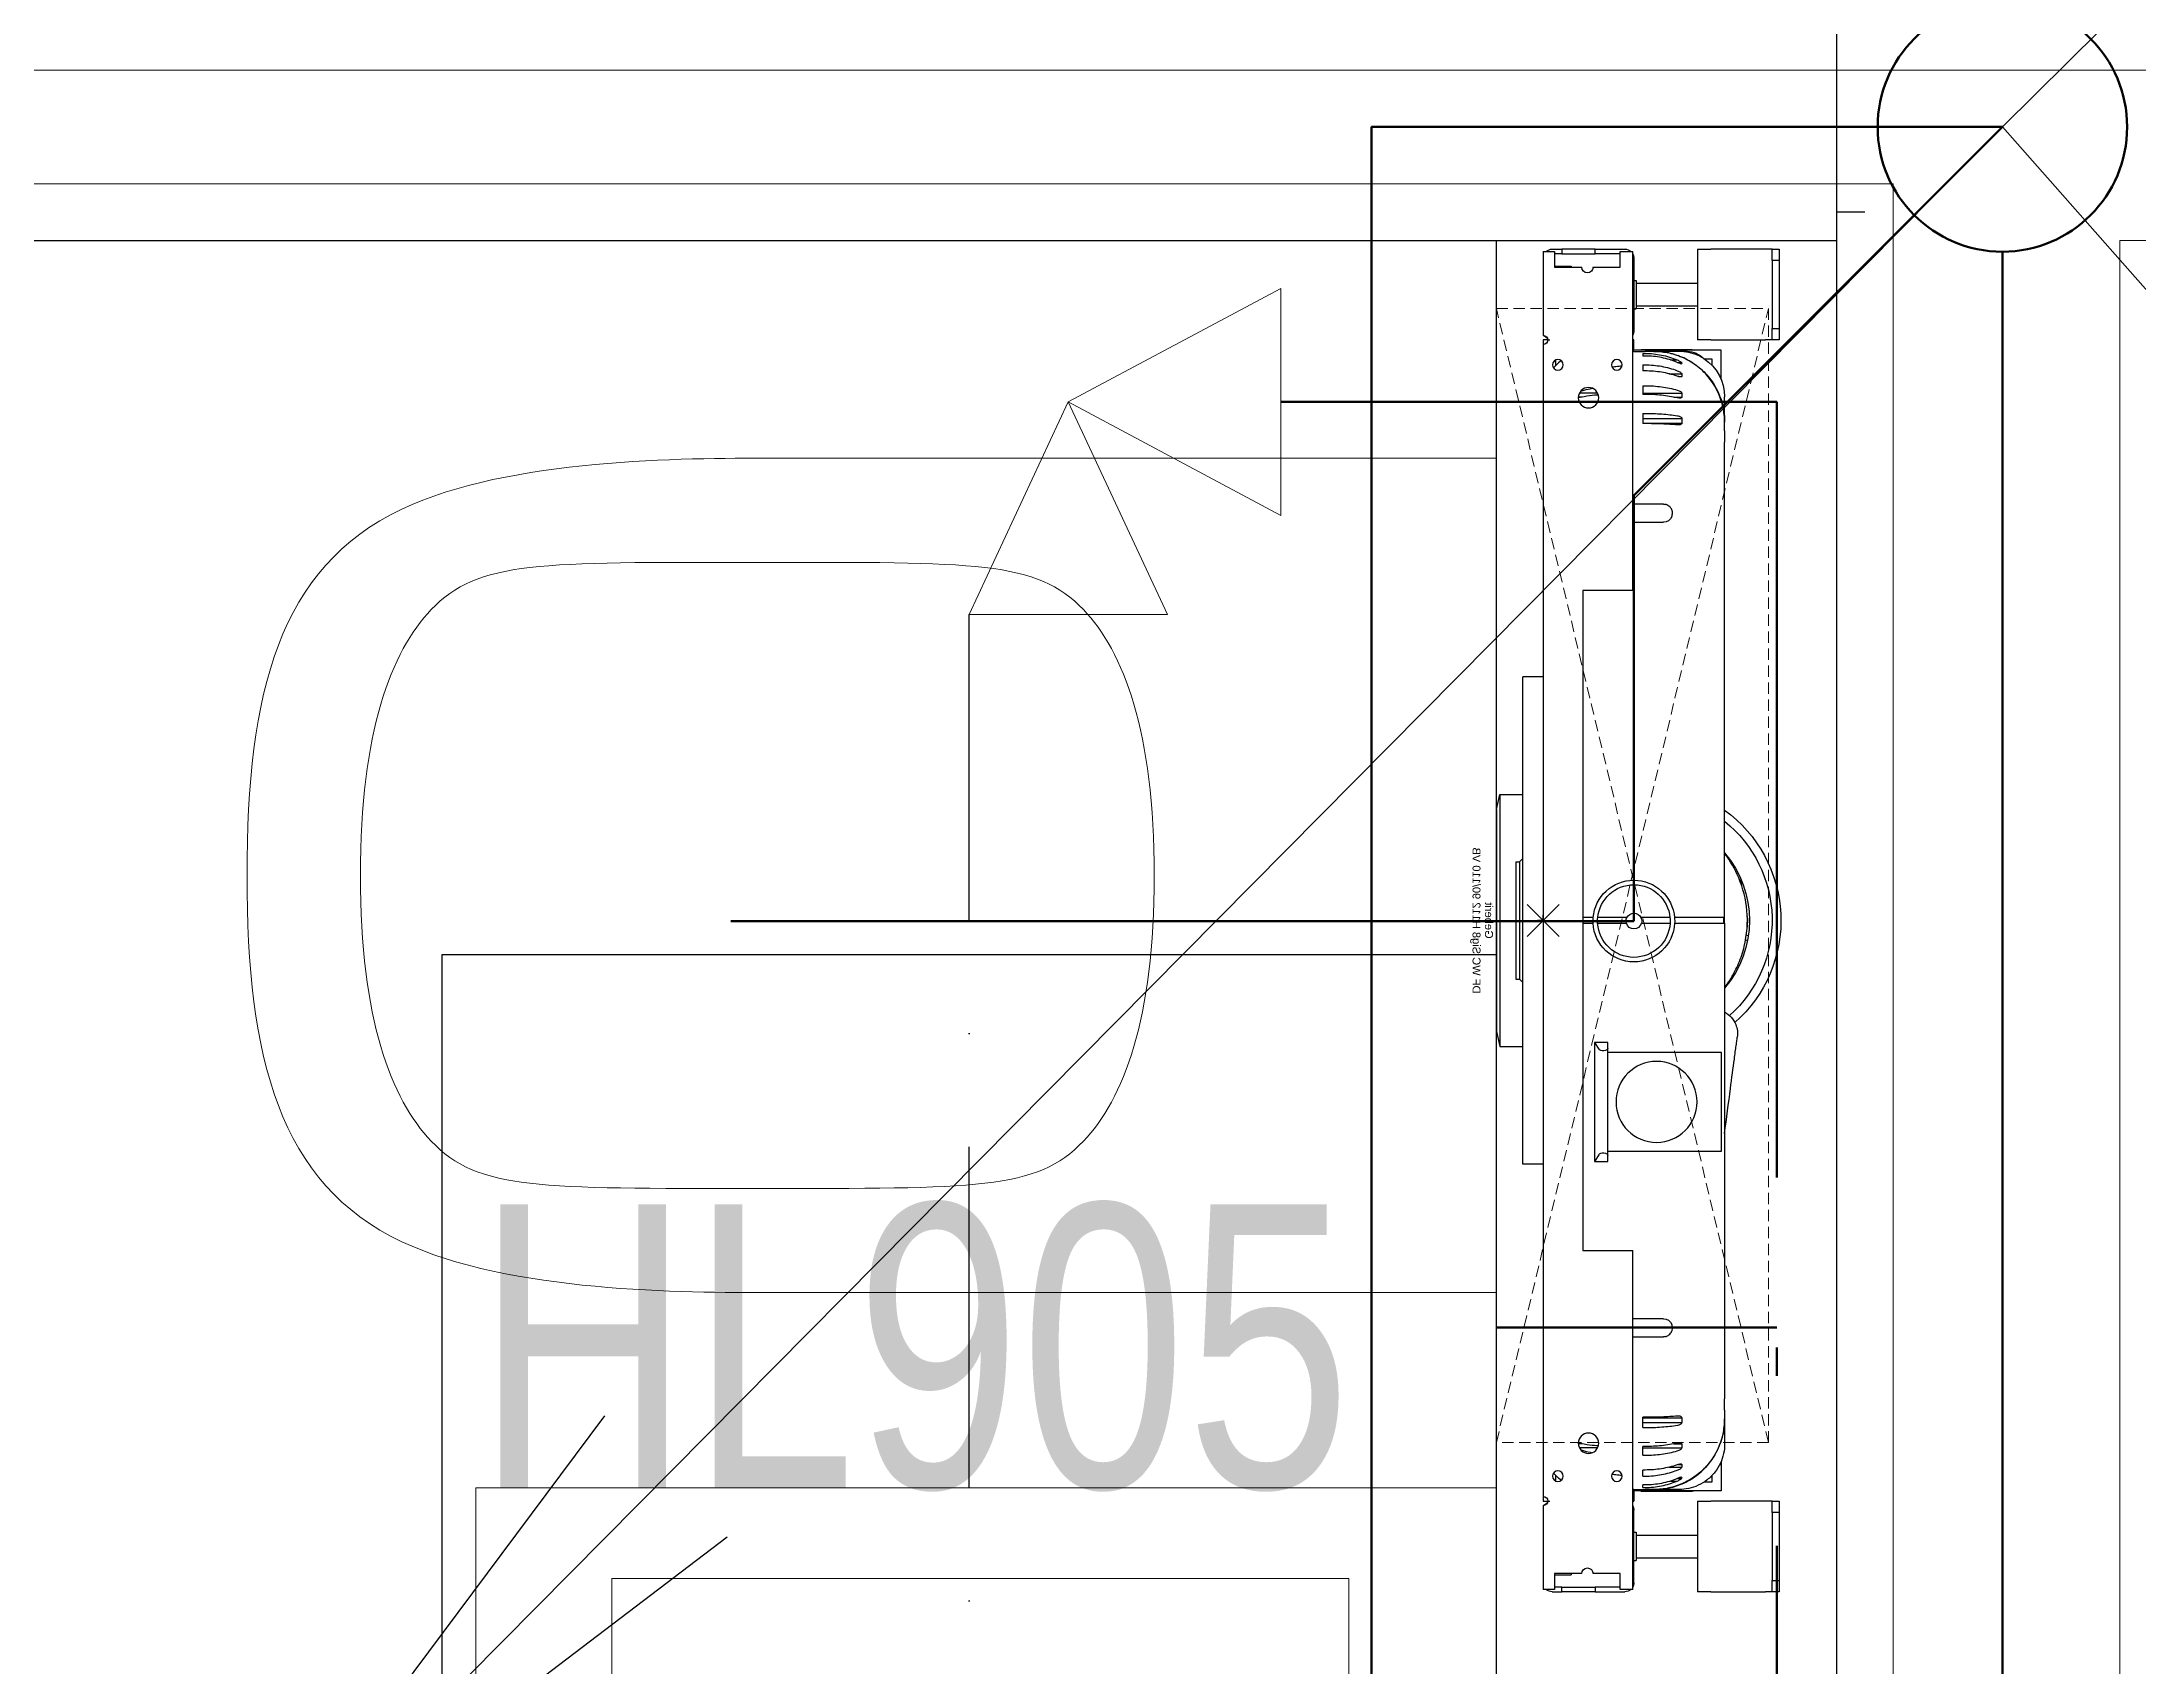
# Model space of a CAD drawing. Header units: millimetres. Extents: x 2377 to 264466, y -28213 to 61616.
# Drawn here: x 10576 to 11501, y 15731 to 16447 of the extents above; entities that cross this region are included whole.
import ezdxf
from ezdxf.enums import TextEntityAlignment as Align

# ---------------------------------------------------------------- set-up
doc = ezdxf.new("R2010")
doc.units = ezdxf.units.MM
for name, pattern in [('ACAD_ISO04W100', [30.5, 24, -3, 0.5, -3]), ('Bodkočiarkovaná 3mm', [5, 3, -1, 0, -1]), ('DASHED', [0.75, 0.5, -0.25])]:
    doc.linetypes.add(name, pattern=pattern)
doc.layers.get('0').update_dxf_attribs({"color": 8})
for name, color, linetype in [('AA_stavebný_pôdorys', 7, 'Continuous'), ('GEB-BEZUG', 2, 'Continuous'), ('GEB-KONTUR-A', 5, 'Continuous'), ('ZT_SMER STUPANIA', 4, 'Continuous'), ('ZTI_T_ZARPR', 4, 'Continuous')]:
    doc.layers.add(name, color=color, linetype=linetype)
for name, color, linetype, lineweight in [('Common Edges', 8, 'Continuous', 20), ('Detail Items', 8, 'Continuous', 9), ('Plumbing Fixtures', 8, 'Continuous', 9), ('Walls', 8, 'Continuous', 25), ('ZTI- BATÉRIE', 6, 'Continuous', 18), ('ZTI- PRÍVOD STUDENEJ VODY', 5, 'ACAD_ISO04W100', 50), ('ZTI_KANAL', 30, 'Continuous', 50), ('ZTI_S_KANAL', 30, 'Continuous', 50)]:
    doc.layers.add(name, color=color, linetype=linetype, lineweight=lineweight)
doc.styles.add('HRUBE', font='arial.ttf', dxfattribs={"width": 0.75})
doc.styles.get("Standard").update_dxf_attribs({"font": 'arial.ttf'})

# ---------------------------------------------------------------- blocks, each defined once
blk = doc.blocks.new('CS_WC - CS_WC-2070790-2NP _PRAC_')
at = {"layer": 'Plumbing Fixtures'}
for p, q in [((-183.98, 320), (-183.98, 0)), ((183.98, 0), (183.98, 320))]:
    blk.add_line(p, q, dxfattribs=at)
for points, knots in [([(0, 550.9), (-80.95, 550.9), (-183.98, 524.37), (-183.98, 357.1), (-183.98, 320)], [0, 0, 0, 0, 0.3878063, 0.7276626, 0.7276626, 0.7276626, 0.7276626]), ([(183.98, 320), (183.98, 357.1), (183.98, 524.37), (80.95, 550.9), (0, 550.9)], [0, 0, 0, 0, 0.3398563, 0.7276626, 0.7276626, 0.7276626, 0.7276626]), ([(-138.01, 325.86), (-138.01, 422.47), (-139.7, 471.51), (-63.53, 500.9), (0, 500.9)], [-0.4610109, -0.4610109, -0.4610109, -0.4610109, -0.2124191, 0, 0, 0, 0]), ([(0, 500.9), (63.53, 500.9), (139.7, 471.51), (138.01, 422.47), (138.01, 325.86)], [-0.4610109, -0.4610109, -0.4610109, -0.4610109, -0.2485918, 0, 0, 0, 0]), ([(0, 150.83), (-63.53, 150.83), (-139.7, 180.22), (-138.01, 229.26), (-138.01, 325.86)], [-0.4610109, -0.4610109, -0.4610109, -0.4610109, -0.2485918, 0, 0, 0, 0]), ([(138.01, 325.86), (138.01, 229.26), (139.7, 180.22), (63.53, 150.83), (0, 150.83)], [-0.4610109, -0.4610109, -0.4610109, -0.4610109, -0.2124191, 0, 0, 0, 0])]:
    blk.add_open_spline(points, degree=3, knots=knots, dxfattribs=at)
blk = doc.blocks.new('Umývadlo - Umývadlo-4561328-2NP _PRAC_')
at = {"layer": 'Detail Items'}
for p, q in [((300, 300), (-300, 300)), ((-300, 300), (-300, -150)), ((-300, 300), (300, 300)), ((-300, -150), (-300, 300)), ((300, -150), (300, 300)), ((300, 300), (300, -150)), ((-260, 235), (-260, -90)), ((260, 235), (-260, 235)), ((260, -90), (260, 235)), ((-260, -90), (260, -90)), ((-300, -150), (300, -150)), ((300, -150), (-300, -150))]:
    blk.add_line(p, q, dxfattribs=at)
blk.add_circle((0, 200), 25, dxfattribs=at)
blk = doc.blocks.new('2NP podklad')
at = {"layer": 'Common Edges', "color": 252}
for p, q in [((13467.69, 16434.68), (9417.69, 16434.68)), ((9567.69, 16384.68), (11392.69, 16384.68)), ((11392.69, 16384.68), (11392.69, 14334.68)), ((11492.69, 13359.68), (11492.69, 16359.68)), ((11517.69, 16359.68), (11492.69, 16359.68))]:
    blk.add_line(p, q, dxfattribs=at)
at = {"layer": 'Walls', "color": 252}
for p, q in [((11367.69, 16372.18), (11367.69, 15209.68)), ((11380.19, 16372.18), (11367.69, 16372.18)), ((9567.69, 16359.68), (11367.69, 16359.68)), ((11217.69, 14359.68), (11217.69, 16359.68))]:
    blk.add_line(p, q, dxfattribs=at)
at = {"layer": 'Detail Items', "color": 252, "rotation": 270}
blk.add_blockref('Umývadlo - Umývadlo-4561328-2NP _PRAC_', (10917.69, 15509.68), dxfattribs=at)
at = {"layer": 'Plumbing Fixtures', "color": 252, "rotation": 90}
blk.add_blockref('CS_WC - CS_WC-2070790-2NP _PRAC_', (11217.69, 16079.68), dxfattribs=at)
blk = doc.blocks.new('ohrievac')
at = {"color": 0, "linetype": 'Bodkočiarkovaná 3mm', "ltscale": 50}
for p, q in [((15359.12, 18661.29), (15359.12, 17896.29)), ((15926.62, 18278.79), (14791.62, 18278.79))]:
    blk.add_line(p, q, dxfattribs=at)
at = {"color": 0}
for p, q in [((14941.62, 18511.29), (14941.62, 18046.29)), ((15776.62, 18511.29), (14941.62, 18511.29)), ((15776.62, 18046.29), (15776.62, 18511.29)), ((14941.62, 18046.29), (15776.62, 18046.29))]:
    blk.add_line(p, q, dxfattribs=at)
blk = doc.blocks.new('Einfügepunkt')
at = {"layer": 'GEB-BEZUG'}
for p, q in [((-7.07, -7.07), (7.07, 7.07)), ((-7.07, 7.07), (7.07, -7.07))]:
    blk.add_line(p, q, dxfattribs=at)
blk = doc.blocks.new('42')
at = {"layer": 'GEB-KONTUR-A', "ltscale": 25}
for p, q in [((7962.13, -4961.7), (7957.13, -4961.7)), ((7957.13, -4961.7), (7957.13, -4964.7)), ((7962.13, -4964.7), (7962.13, -4961.7)), ((7992.13, -4961.7), (7962.13, -4961.7)), ((7992.13, -4961.7), (7992.13, -4964.7)), ((7997.13, -4961.7), (7992.13, -4961.7)), ((7997.13, -4964.7), (7997.13, -4961.7)), ((8514.13, -4961.7), (8509.13, -4961.7)), ((8509.13, -4961.7), (8509.13, -4964.7)), ((8514.13, -4964.7), (8514.13, -4961.7)), ((8544.13, -4961.7), (8514.13, -4961.7)), ((8544.13, -4961.7), (8544.13, -4964.7)), ((8549.13, -4961.7), (8544.13, -4961.7)), ((8549.13, -4964.7), (8549.13, -4961.7)), ((7957.13, -4964.7), (7962.13, -4964.7)), ((7957.13, -4964.7), (7957.13, -4967.7)), ((7957.13, -4991.7), (7957.13, -4967.7)), ((7992.13, -4964.7), (7962.13, -4964.7)), ((7992.13, -4964.7), (7997.13, -4964.7)), ((7997.13, -4964.7), (7997.13, -4967.7)), ((7997.13, -4967.7), (7997.13, -4991.7)), ((8509.13, -4964.7), (8514.13, -4964.7)), ((8509.13, -4964.7), (8509.13, -4967.7)), ((8509.13, -4991.7), (8509.13, -4967.7)), ((8544.13, -4964.7), (8514.13, -4964.7)), ((8544.13, -4964.7), (8549.13, -4964.7)), ((8549.13, -4964.7), (8549.13, -4967.7)), ((8549.13, -4967.7), (8549.13, -4991.7)), ((8244.66, -4976.41), (8244.31, -4975.6)), ((8246.34, -4975.25), (8246.7, -4976.09)), ((8269.24, -4977.65), (8269.11, -4977.99)), ((8270.97, -4978.73), (8269.11, -4977.99)), ((8270.97, -4978.73), (8271.1, -4978.39)), ((8010.13, -4987.2), (8001.63, -4987.2)), ((8001.63, -4987.2), (8001.63, -5026.2)), ((8005.63, -4991.2), (8008.45, -4991.2)), ((8005.63, -4994.55), (8005.63, -4991.2)), ((8013.13, -4987.2), (8010.13, -4987.2)), ((8014.64, -4987.2), (8013.13, -4987.2)), ((8013.13, -4987.2), (8013.13, -4987.9)), ((8023.77, -4988.4), (8023.77, -4988.4)), ((8033.13, -4985.7), (8033.35, -4985.7)), ((8037.23, -4985.7), (8042.23, -4985.7)), ((8224.67, -4984.58), (8224.76, -4984.8)), ((8226.44, -4983.64), (8226.31, -4983.35)), ((8251.88, -4985.7), (8254.38, -4985.7)), ((8254.38, -4986.2), (8251.88, -4986.2)), ((8469.03, -4985.7), (8464.03, -4985.7)), ((8473.14, -4985.7), (8472.91, -4985.7)), ((8482.5, -4988.4), (8482.5, -4988.4)), ((8491.62, -4987.2), (8493.13, -4987.2)), ((8493.13, -4987.2), (8496.13, -4987.2)), ((8493.13, -4987.2), (8493.13, -4987.9)), ((8496.13, -4987.2), (8504.63, -4987.2)), ((8497.81, -4991.2), (8500.63, -4991.2)), ((8500.63, -4991.2), (8500.63, -4994.55)), ((8504.63, -4987.2), (8504.63, -5026.2)), ((7957.13, -4991.7), (7957.13, -4997.7)), ((7997.13, -4997.7), (7957.13, -4997.7)), ((7972.13, -5024.7), (7972.13, -4997.7)), ((7982.13, -5024.7), (7982.13, -4997.7)), ((7997.13, -4997.7), (7997.13, -4991.7)), ((8001.38, -4999.95), (8001.38, -5022.45)), ((8151.38, -5037.2), (8151.38, -4995.7)), ((8194.88, -4995.7), (8194.88, -5037.2)), ((8251.88, -5007.73), (8251.88, -4995.7)), ((8254.38, -4995.7), (8254.38, -5007.77)), ((8504.88, -5022.45), (8504.88, -4999.95)), ((8509.13, -4991.7), (8509.13, -4997.7)), ((8549.13, -4997.7), (8509.13, -4997.7)), ((8524.13, -5024.7), (8524.13, -4997.7)), ((8534.13, -5024.7), (8534.13, -4997.7)), ((8549.13, -4997.7), (8549.13, -4991.7)), ((8004.89, -5007.33), (8004.89, -5007.33)), ((8005.95, -5009.61), (8005.95, -5006.64)), ((8007.1, -5006.47), (8007.1, -5004.64)), ((8007.65, -5004.97), (8007.65, -5004.64)), ((8012.05, -5010.27), (8012.05, -5004.61)), ((8013.26, -5006.09), (8013.26, -5004.61)), ((8020.63, -5021.7), (8020.63, -5004.57)), ((8022.36, -5008.07), (8022.36, -5004.56)), ((8031.8, -5021.7), (8031.8, -5004.51)), ((8033.84, -5021.7), (8033.84, -5004.5)), ((8251.88, -5022.39), (8251.88, -5009.73)), ((8254.38, -5009.77), (8254.38, -5022.58)), ((8472.42, -5021.7), (8472.42, -5004.5)), ((8474.47, -5021.7), (8474.47, -5004.51)), ((8483.91, -5008.07), (8483.91, -5004.56)), ((8485.64, -5021.7), (8485.64, -5004.57)), ((8493, -5006.09), (8493, -5004.61)), ((8494.22, -5010.27), (8494.22, -5004.61)), ((8498.62, -5004.97), (8498.62, -5004.64)), ((8499.16, -5006.47), (8499.16, -5004.64)), ((8500.31, -5009.61), (8500.31, -5006.64)), ((8501.38, -5007.33), (8501.38, -5007.33)), ((8504.03, -5002.2), (8504.03, -5005.7)), ((8002.23, -5016.83), (8002.23, -5016.6)), ((8069.56, -5026.2), (8069.56, -5012.7)), ((8077.56, -5012.7), (8077.56, -5026.2)), ((8428.7, -5026.2), (8428.7, -5012.7)), ((8436.7, -5012.7), (8436.7, -5026.2)), ((8504.03, -5016.83), (8504.03, -5016.6)), ((7958.13, -5026.2), (8107.63, -5026.2)), ((7958.13, -5026.2), (7958.13, -5031.7)), ((7961.13, -5025.7), (7993.13, -5025.7)), ((7983.38, -5024.7), (7970.88, -5024.7)), ((7970.88, -5025.7), (7970.88, -5024.7)), ((7983.38, -5025.7), (7983.38, -5024.7)), ((8001.63, -5025.7), (7997.13, -5025.7)), ((7997.13, -5026.2), (7997.13, -5025.7)), ((8001.63, -5025.95), (7997.38, -5025.95)), ((7997.38, -5026.2), (7997.38, -5025.95)), ((8001.38, -5022.45), (8001.63, -5022.45)), ((8002.23, -5025.7), (8002.23, -5020.7)), ((8002.23, -5025.7), (8002.23, -5026.2)), ((8003.1, -5021.7), (8003.1, -5020.7)), ((8003.1, -5021.7), (8004.26, -5021.7)), ((8004.26, -5020.7), (8004.26, -5021.7)), ((8008.15, -5021.7), (8008.15, -5020.7)), ((8008.15, -5021.7), (8010.83, -5021.7)), ((8010.83, -5020.7), (8010.83, -5021.7)), ((8017.34, -5021.7), (8017.34, -5020.7)), ((8017.34, -5021.7), (8021.18, -5021.7)), ((8021.18, -5020.7), (8021.18, -5021.7)), ((8029.54, -5021.7), (8029.54, -5020.7)), ((8029.54, -5021.7), (8034.07, -5021.7)), ((8034.07, -5020.7), (8034.07, -5021.7)), ((8107.63, -5048.2), (8107.63, -5026.2)), ((8398.63, -5026.2), (8548.13, -5026.2)), ((8398.63, -5026.2), (8398.63, -5048.2)), ((8472.2, -5020.7), (8472.2, -5021.7)), ((8476.73, -5021.7), (8472.2, -5021.7)), ((8476.73, -5021.7), (8476.73, -5020.7)), ((8485.09, -5020.7), (8485.09, -5021.7)), ((8488.92, -5021.7), (8485.09, -5021.7)), ((8488.92, -5021.7), (8488.92, -5020.7)), ((8495.44, -5020.7), (8495.44, -5021.7)), ((8498.12, -5021.7), (8495.44, -5021.7)), ((8498.12, -5021.7), (8498.12, -5020.7)), ((8502.01, -5020.7), (8502.01, -5021.7)), ((8503.16, -5021.7), (8502.01, -5021.7)), ((8503.16, -5021.7), (8503.16, -5020.7)), ((8504.03, -5025.7), (8504.03, -5020.7)), ((8504.03, -5025.7), (8504.03, -5026.2)), ((8504.63, -5022.45), (8504.88, -5022.45)), ((8504.63, -5025.7), (8509.13, -5025.7)), ((8508.88, -5025.95), (8504.63, -5025.95)), ((8508.88, -5025.95), (8508.88, -5026.2)), ((8509.13, -5025.7), (8509.13, -5026.2)), ((8545.13, -5025.7), (8513.13, -5025.7)), ((8535.38, -5024.7), (8522.88, -5024.7)), ((8522.88, -5025.7), (8522.88, -5024.7)), ((8535.38, -5025.7), (8535.38, -5024.7)), ((8548.13, -5031.7), (8548.13, -5026.2)), ((7957.13, -5042.7), (7957.13, -5029.7)), ((7958.13, -5031.7), (7965.13, -5031.7)), ((7959.13, -5031.7), (7959.13, -5042.7)), ((7965.13, -5031.7), (7965.13, -5043.7)), ((8146.88, -5043.02), (8146.88, -5037.2)), ((8146.88, -5037.2), (8149.48, -5037.2)), ((8149.48, -5037.2), (8196.79, -5037.2)), ((8196.79, -5037.2), (8199.39, -5037.2)), ((8199.39, -5037.2), (8199.39, -5043.02)), ((8251.88, -5041.67), (8251.88, -5029.02)), ((8254.38, -5028.82), (8254.38, -5041.63)), ((8541.13, -5043.7), (8541.13, -5031.7)), ((8541.13, -5031.7), (8548.13, -5031.7)), ((8547.13, -5031.7), (8547.13, -5042.7)), ((8549.13, -5042.7), (8549.13, -5029.7)), ((7957.13, -5042.7), (7957.13, -5057.5)), ((7959.13, -5042.7), (7957.13, -5042.7)), ((7959.13, -5057.5), (7959.13, -5042.7)), ((8020.63, -5041.68), (8020.63, -5049.73)), ((8149.87, -5041.18), (8146.88, -5043.02)), ((8199.39, -5043.02), (8146.88, -5043.02)), ((8199.39, -5043.02), (8196.39, -5041.18)), ((8251.88, -5048.2), (8251.88, -5043.68)), ((8254.38, -5043.64), (8254.38, -5048.2)), ((8485.64, -5041.68), (8485.64, -5049.73)), ((8547.13, -5057.5), (8547.13, -5042.7)), ((8547.13, -5042.7), (8549.13, -5042.7)), ((8549.13, -5042.7), (8549.13, -5057.5)), ((7965.13, -5053.4), (7964.63, -5053.4)), ((7964.63, -5060.7), (7964.63, -5053.4)), ((7965.13, -5048.7), (7965.13, -5060.7)), ((8022.36, -5048.46), (8022.36, -5050.2)), ((8398.63, -5048.2), (8107.63, -5048.2)), ((8483.91, -5048.46), (8483.91, -5050.2)), ((8541.13, -5060.7), (8541.13, -5048.7)), ((8541.63, -5053.4), (8541.13, -5053.4)), ((8541.63, -5060.7), (8541.63, -5053.4)), ((7957.13, -5057.5), (7959.13, -5057.5)), ((7957.13, -5061.7), (7957.13, -5057.5)), ((7958.13, -5060.7), (7958.13, -5065.7)), ((7965.13, -5060.7), (7958.13, -5060.7)), ((7959.13, -5057.5), (7959.13, -5060.7)), ((7997.13, -5063.7), (7997.13, -5062.7)), ((7997.13, -5065.7), (7997.13, -5063.7)), ((8008.45, -5060.2), (8006.01, -5060.2)), ((8253.13, -5065.7), (8253.13, -5063.2)), ((8500.26, -5060.2), (8497.81, -5060.2)), ((8509.13, -5063.7), (8509.13, -5062.7)), ((8509.13, -5063.7), (8509.13, -5065.7)), ((8548.13, -5060.7), (8541.13, -5060.7)), ((8549.13, -5057.5), (8547.13, -5057.5)), ((8547.13, -5057.5), (8547.13, -5060.7)), ((8548.13, -5065.7), (8548.13, -5060.7)), ((8549.13, -5061.7), (8549.13, -5057.5)), ((7995.13, -5065.7), (7958.13, -5065.7)), ((7999.13, -5065.7), (7997.13, -5065.7)), ((8507.13, -5065.7), (7999.13, -5065.7)), ((8145.63, -5065.7), (8145.63, -5074.7)), ((8253.13, -5065.7), (8250.63, -5065.7)), ((8253.13, -5065.7), (8255.63, -5065.7)), ((8253.13, -5065.7), (8253.13, -5068.2)), ((8360.63, -5065.7), (8360.63, -5074.7)), ((8509.13, -5065.7), (8507.13, -5065.7)), ((8548.13, -5065.7), (8511.13, -5065.7)), ((8145.63, -5074.7), (8360.63, -5074.7)), ((8197.63, -5084.84), (8197.63, -5074.7)), ((8227.28, -5076.2), (8225.78, -5074.7)), ((8278.98, -5076.2), (8227.28, -5076.2)), ((8227.28, -5077.7), (8227.28, -5076.2)), ((8278.98, -5077.7), (8227.28, -5077.7)), ((8278.98, -5076.2), (8280.48, -5074.7)), ((8278.98, -5077.7), (8278.98, -5076.2)), ((8308.63, -5084.84), (8308.63, -5074.7)), ((8308.63, -5084.84), (8197.63, -5084.84)), ((8204.13, -5086.34), (8197.63, -5084.84)), ((8302.13, -5086.34), (8204.13, -5086.34)), ((8302.13, -5086.34), (8308.63, -5084.84))]:
    blk.add_line(p, q, dxfattribs=at)
for centre, radius in [((8173.13, -5015.7), 17.85), ((8008.13, -5033.2), 2.35), ((8498.13, -5033.2), 2.35), ((8022.63, -5045.7), 4.5), ((8483.63, -5045.7), 4.5), ((8008.13, -5059.2), 2.35), ((8498.13, -5059.2), 2.35)]:
    blk.add_circle(centre, radius, dxfattribs=at)
for centre, radius, start, end in [((8253.13, -5020.84), 60, 35.8501, 138.6079), ((8253.13, -5020.84), 56.1, 38.78366, 138.31626), ((8203.13, -4990.98), 11, 67.86279, 97.84293), ((8203.13, -4990.98), 11, 28.63578, 67.86279), ((8253.13, -5020.84), 46.1, 49.66348, 130.33652), ((8253.13, -5020.84), 45.19, 87.84983, 93.64495), ((8484.03, -5005.7), 20, 32.69336, 89.99995), ((8004.38, -4999.95), 3, 156.44354, 180), ((8494.03, -5002.2), 10, 0, 46.9102), ((8501.88, -4999.95), 3, 0, 23.55646), ((8073.56, -5012.7), 4, 0, 68.48908), ((8252.88, -5025.7), 18, 93.16743, 266.83257), ((8252.88, -5025.7), 16, 93.56384, 266.43616), ((8252.88, -5025.7), 18, 85.20247, 93.16743), ((8252.88, -5025.7), 16, 84.60109, 93.56384), ((8252.88, -5025.7), 18, 274.79753, 85.20247), ((8252.88, -5025.7), 16, 275.39891, 84.60109), ((8432.7, -5012.7), 4, 111.51092, 180), ((8073.56, -5012.7), 4, 168.15134, 180), ((8432.7, -5012.7), 4, 0, 11.84866), ((7961.13, -5029.7), 4, 138.59038, 180), ((7961.13, -5029.7), 4, 90, 118.95502), ((7993.13, -5029.7), 4, 61.04498, 90), ((8252.88, -5025.7), 3.46, 106.68489, 253.31511), ((8252.88, -5025.7), 3.46, 64.24143, 106.68489), ((8252.88, -5025.7), 3.46, 295.75857, 64.24143), ((8513.13, -5029.7), 4, 90, 118.95502), ((8545.13, -5029.7), 4, 61.04498, 90), ((8545.13, -5029.7), 4, 0, 41.40962), ((8252.88, -5025.7), 3.46, 253.31511, 295.75857), ((7965.13, -5046.2), 2.5, 270, 90), ((8252.88, -5025.7), 16, 266.43616, 275.39891), ((8252.88, -5025.7), 18, 266.83257, 274.79753), ((8541.13, -5046.2), 2.5, 90, 270), ((7961.13, -5061.7), 4, 180, 221.40962), ((7997.13, -5065.7), 2, 90, 180), ((7993.13, -5061.7), 4, 301.47594, 328.52406), ((7997.13, -5065.7), 2, 0, 90), ((8509.13, -5065.7), 2, 90, 180), ((8509.13, -5065.7), 2, 0, 90), ((8513.13, -5061.7), 4, 211.47594, 238.52406), ((8545.13, -5061.7), 4, 318.59038, 0)]:
    blk.add_arc(centre, radius, start, end, dxfattribs=at)
for centre, major_axis, ratio, start_param, end_param in [((8007.38, -5023.29), (0, 18.68), 0.258819, 6.227898, 6.341191), ((8012.69, -5023.3), (0, 18.72), 0.573576, 6.229647, 6.342737), ((8021.56, -5023.31), (0, 18.77), 0.819152, 6.231089, 6.343844), ((8032.91, -5023.32), (0, 18.84), 0.965926, 6.232049, 6.344379), ((8473.35, -5023.32), (0, 18.84), 0.965926, 6.221991, 6.334321), ((8484.71, -5023.31), (0, 18.77), 0.819152, 6.222526, 6.335282), ((8493.58, -5023.3), (0, 18.72), 0.573576, 6.223633, 6.336724), ((8498.88, -5023.29), (0, 18.68), 0.258819, 6.22518, 6.338472), ((8149.48, -5039.25), (0, 2.05), 0.57735, 3.482092, 6.283185), ((8196.79, -5039.25), (0, -2.05), 0.57735, 3.141593, 5.942686)]:
    blk.add_ellipse(centre, major_axis=major_axis, ratio=ratio, start_param=start_param, end_param=end_param, dxfattribs=at)
for points, knots in [([(8159.17, -4985.7), (8165.98, -4984.83), (8172.69, -4983.95), (8183.63, -4982.51), (8188.13, -4981.91), (8194.23, -4981.09), (8196.3, -4980.81), (8198.85, -4980.46), (8199.64, -4980.35), (8200.7, -4980.21), (8201.05, -4980.16), (8201.4, -4980.11), (8201.49, -4980.1), (8201.6, -4980.08), (8201.6, -4980.08), (8201.63, -4980.08)], [7.553325, 7.553325, 7.553325, 7.553325, 9.696645, 9.696645, 11.275837, 11.275837, 12.217694, 12.217694, 12.766616, 12.766616, 13.189403, 13.189403, 13.406515, 13.406515, 13.625205, 13.625205, 13.625205, 13.625205]), ([(8223.55, -4985.7), (8224.81, -4984.73), (8226.12, -4983.83), (8229.6, -4981.66), (8231.85, -4980.49), (8236.6, -4978.48), (8239.11, -4977.65), (8246.8, -4975.79), (8252.23, -4975.38), (8262.46, -4976.3), (8267.4, -4977.54), (8275.79, -4981.06), (8279.43, -4983.17), (8282.71, -4985.7)], [8.244612, 8.244612, 8.244612, 8.244612, 8.723119, 8.723119, 9.485664, 9.485664, 10.278011, 10.278011, 11.864894, 11.864894, 13.36201, 13.36201, 14.610791, 14.610791, 14.610791, 14.610791]), ([(8022.23, -4985.7), (8020.88, -4985.7), (8019.48, -4985.83), (8018.06, -4986.14), (8015.22, -4986.75), (8012.32, -4988.05), (8009.85, -4989.99), (8008.62, -4990.96), (8007.49, -4992.09), (8006.52, -4993.33), (8005.55, -4994.56), (8004.73, -4995.91), (8004.08, -4997.29), (8003.44, -4998.68), (8002.97, -5000.11), (8002.67, -5001.53), (8002.37, -5002.95), (8002.23, -5004.36), (8002.23, -5005.7)], [0, 0, 0, 0, 0.450237, 0.450237, 0.450237, 1.35071, 1.35071, 1.35071, 1.800947, 1.800947, 1.800947, 2.251184, 2.251184, 2.251184, 2.70142, 2.70142, 2.70142, 3.151657, 3.151657, 3.151657, 3.151657]), ([(8002.23, -5016.6), (8002.23, -5014.52), (8002.44, -5012.35), (8002.91, -5010.16), (8003.38, -5007.96), (8004.1, -5005.75), (8005.09, -5003.61), (8006.09, -5001.46), (8007.35, -4999.39), (8008.86, -4997.48), (8010.36, -4995.57), (8012.1, -4993.82), (8014.01, -4992.32), (8017.82, -4989.32), (8022.3, -4987.31), (8026.68, -4986.38), (8028.88, -4985.91), (8031.05, -4985.7), (8033.13, -4985.7)], [-4.868745, -4.868745, -4.868745, -4.868745, -4.17321, -4.17321, -4.17321, -3.477675, -3.477675, -3.477675, -2.78214, -2.78214, -2.78214, -2.086605, -2.086605, -2.086605, -0.695535, -0.695535, -0.695535, 0, 0, 0, 0]), ([(8033.35, -4985.7), (8031.26, -4985.7), (8029.07, -4985.92), (8026.86, -4986.39), (8025.76, -4986.62), (8024.65, -4986.92), (8023.55, -4987.29), (8020.24, -4988.39), (8016.98, -4990.11), (8014.1, -4992.38), (8012.17, -4993.89), (8010.42, -4995.65), (8008.9, -4997.57), (8007.39, -4999.49), (8006.12, -5001.58), (8005.12, -5003.74), (8004.11, -5005.9), (8003.39, -5008.13), (8002.91, -5010.34), (8002.44, -5012.55), (8002.23, -5014.73), (8002.23, -5016.83)], [-4.904552, -4.904552, -4.904552, -4.904552, -4.203901, -4.203901, -4.203901, -3.853576, -3.853576, -3.853576, -2.802601, -2.802601, -2.802601, -2.101951, -2.101951, -2.101951, -1.4013, -1.4013, -1.4013, -0.70065, -0.70065, -0.70065, 0, 0, 0, 0]), ([(8251.88, -4985.7), (8204.81, -4985.7), (8157.74, -4985.7), (8087.86, -4985.7), (8065.04, -4985.7), (8042.23, -4985.7)], [-5.147552, -5.147552, -5.147552, -5.147552, 8.973883, 8.973883, 15.817655, 15.817655, 15.817655, 15.817655]), ([(8151.38, -4987.05), (8158.63, -4987.05), (8165.88, -4987.05), (8180.38, -4987.05), (8187.63, -4987.05), (8194.88, -4987.05)], [-4.350159, -4.350159, -4.350159, -4.350159, -2.175159, -2.175159, -0.000159, -0.000159, -0.000159, -0.000159]), ([(8151.38, -4995.7), (8151.38, -4995.03), (8151.38, -4994.33), (8151.38, -4993.62), (8151.38, -4992.91), (8151.38, -4992.19), (8151.38, -4991.5), (8151.38, -4990.8), (8151.38, -4990.13), (8151.38, -4989.52), (8151.38, -4988.9), (8151.38, -4988.33), (8151.38, -4987.85), (8151.38, -4987.55), (8151.38, -4987.28), (8151.38, -4987.05)], [-1.1072, -1.1072, -1.1072, -1.1072, -0.87949, -0.87949, -0.87949, -0.651781, -0.651781, -0.651781, -0.424072, -0.424072, -0.424072, -0.196362, -0.196362, -0.196362, -0.056906, -0.056906, -0.056906, -0.056906]), ([(8194.88, -4987.05), (8194.88, -4987.28), (8194.88, -4987.55), (8194.88, -4987.85), (8194.88, -4988.33), (8194.88, -4988.9), (8194.88, -4989.52), (8194.88, -4990.13), (8194.88, -4990.8), (8194.88, -4991.5), (8194.88, -4992.19), (8194.88, -4992.91), (8194.88, -4993.62), (8194.88, -4994.33), (8194.88, -4995.03), (8194.88, -4995.7)], [-1.050264, -1.050264, -1.050264, -1.050264, -0.910812, -0.910812, -0.910812, -0.683109, -0.683109, -0.683109, -0.455406, -0.455406, -0.455406, -0.227703, -0.227703, -0.227703, 0, 0, 0, 0]), ([(8251.88, -4995.7), (8251.88, -4995.03), (8251.88, -4994.33), (8251.88, -4993.62), (8251.88, -4992.91), (8251.88, -4992.19), (8251.88, -4991.5), (8251.88, -4990.8), (8251.88, -4990.13), (8251.88, -4989.52), (8251.88, -4988.9), (8251.88, -4988.33), (8251.88, -4987.85), (8251.88, -4986.88), (8251.88, -4986.22), (8251.88, -4985.92), (8251.88, -4985.77), (8251.88, -4985.73), (8251.88, -4985.7)], [-1.575829, -1.575829, -1.575829, -1.575829, -1.35071, -1.35071, -1.35071, -1.125592, -1.125592, -1.125592, -0.900473, -0.900473, -0.900473, -0.675355, -0.675355, -0.675355, -0.225118, -0.225118, -0.225118, 0, 0, 0, 0]), ([(8254.38, -4985.7), (8254.38, -4985.73), (8254.38, -4985.77), (8254.38, -4985.92), (8254.38, -4986.22), (8254.38, -4986.88), (8254.38, -4987.85), (8254.38, -4988.33), (8254.38, -4988.9), (8254.38, -4989.52), (8254.38, -4990.13), (8254.38, -4990.8), (8254.38, -4991.5), (8254.38, -4992.19), (8254.38, -4992.91), (8254.38, -4993.62), (8254.38, -4994.33), (8254.38, -4995.03), (8254.38, -4995.7)], [-1.575829, -1.575829, -1.575829, -1.575829, -1.35071, -1.35071, -1.35071, -0.900473, -0.900473, -0.900473, -0.675355, -0.675355, -0.675355, -0.450237, -0.450237, -0.450237, -0.225118, -0.225118, -0.225118, 0, 0, 0, 0]), ([(8254.38, -4985.7), (8301.45, -4985.7), (8348.53, -4985.7), (8418.41, -4985.7), (8441.22, -4985.7), (8464.03, -4985.7)], [-5.147552, -5.147552, -5.147552, -5.147552, 8.973883, 8.973883, 15.817655, 15.817655, 15.817655, 15.817655]), ([(8472.91, -4985.7), (8475.01, -4985.7), (8477.19, -4985.92), (8479.4, -4986.39), (8480.51, -4986.62), (8481.61, -4986.92), (8482.72, -4987.29), (8486.03, -4988.39), (8489.29, -4990.11), (8492.17, -4992.38), (8494.09, -4993.89), (8495.85, -4995.65), (8497.36, -4997.57), (8498.87, -4999.49), (8500.15, -5001.58), (8501.15, -5003.74), (8502.15, -5005.9), (8502.88, -5008.13), (8503.35, -5010.34), (8503.82, -5012.55), (8504.03, -5014.73), (8504.03, -5016.83)], [-4.904552, -4.904552, -4.904552, -4.904552, -4.203901, -4.203901, -4.203901, -3.853576, -3.853576, -3.853576, -2.802601, -2.802601, -2.802601, -2.101951, -2.101951, -2.101951, -1.4013, -1.4013, -1.4013, -0.70065, -0.70065, -0.70065, 0, 0, 0, 0]), ([(8504.03, -5016.6), (8504.03, -5014.52), (8503.82, -5012.35), (8503.36, -5010.16), (8502.89, -5007.96), (8502.16, -5005.75), (8501.17, -5003.61), (8500.18, -5001.46), (8498.91, -4999.39), (8497.41, -4997.48), (8495.91, -4995.57), (8494.16, -4993.82), (8492.26, -4992.32), (8488.44, -4989.32), (8483.96, -4987.31), (8479.58, -4986.38), (8477.39, -4985.91), (8475.22, -4985.7), (8473.14, -4985.7)], [-4.868745, -4.868745, -4.868745, -4.868745, -4.17321, -4.17321, -4.17321, -3.477675, -3.477675, -3.477675, -2.78214, -2.78214, -2.78214, -2.086605, -2.086605, -2.086605, -0.695535, -0.695535, -0.695535, 0, 0, 0, 0]), ([(8500.87, -4994.9), (8501.36, -4995.67), (8501.8, -4996.47), (8502.18, -4997.29), (8502.81, -4998.65), (8503.28, -5000.08), (8503.59, -5001.53), (8503.89, -5002.9), (8504.03, -5004.3), (8504.03, -5005.7)], [2.006901, 2.006901, 2.006901, 2.006901, 2.280952, 2.280952, 2.280952, 2.730148, 2.730148, 2.730148, 3.151657, 3.151657, 3.151657, 3.151657]), ([(8003.1, -5020.7), (8003.1, -5018.29), (8003.34, -5015.88), (8004.3, -5011.16), (8005.02, -5008.85), (8005.95, -5006.64)], [-1.448324, -1.448324, -1.448324, -1.448324, -0.724174, -0.724174, -0.000001, -0.000001, -0.000001, -0.000001]), ([(8007.03, -5006.64), (8006.12, -5008.85), (8005.42, -5011.15), (8004.49, -5015.88), (8004.26, -5018.29), (8004.26, -5020.7)], [-1.449021, -1.449021, -1.449021, -1.449021, -0.724499, -0.724499, 0, 0, 0, 0]), ([(8005.95, -5006.64), (8006.19, -5006.09), (8006.44, -5005.59), (8006.76, -5005.05), (8006.85, -5004.91), (8006.97, -5004.75), (8007.01, -5004.7), (8007.07, -5004.65), (8007.09, -5004.64), (8007.1, -5004.64)], [-0.1867907, -0.1867907, -0.1867907, -0.1867907, -0.0930938, -0.0930938, -0.0455616, -0.0455616, -0.0188399, -0.0188399, -0.000001, -0.000001, -0.000001, -0.000001]), ([(8007.65, -5004.64), (8007.66, -5004.64), (8007.66, -5004.64), (8007.68, -5004.65), (8007.68, -5004.66), (8007.69, -5004.7), (8007.69, -5004.75), (8007.67, -5004.9), (8007.63, -5005.05), (8007.45, -5005.59), (8007.26, -5006.08), (8007.03, -5006.64)], [-0.3635069, -0.3635069, -0.3635069, -0.3635069, -0.3461435, -0.3461435, -0.3271557, -0.3271557, -0.2749394, -0.2749394, -0.1820171, -0.1820171, -0.000001, -0.000001, -0.000001, -0.000001]), ([(8008.15, -5020.7), (8008.15, -5018.28), (8008.37, -5015.87), (8009.23, -5011.14), (8009.87, -5008.83), (8010.71, -5006.61)], [-1.451366, -1.451366, -1.451366, -1.451366, -0.725696, -0.725696, -0.000001, -0.000001, -0.000001, -0.000001]), ([(8010.71, -5006.61), (8010.92, -5006.06), (8011.17, -5005.57), (8011.54, -5005.02), (8011.66, -5004.88), (8011.82, -5004.72), (8011.88, -5004.67), (8011.96, -5004.63), (8011.98, -5004.63), (8012.02, -5004.62), (8012.03, -5004.61), (8012.05, -5004.61)], [-0.1859537, -0.1859537, -0.1859537, -0.1859537, -0.0928933, -0.0928933, -0.0446337, -0.0446337, -0.018193, -0.018193, -0.0086716, -0.0086716, -0.000001, -0.000001, -0.000001, -0.000001]), ([(8013.1, -5006.6), (8012.36, -5008.82), (8011.79, -5011.13), (8011.02, -5015.87), (8010.83, -5018.28), (8010.83, -5020.7)], [-1.453023, -1.453023, -1.453023, -1.453023, -0.7265, -0.7265, 0, 0, 0, 0]), ([(8013.26, -5004.61), (8013.28, -5004.61), (8013.3, -5004.61), (8013.33, -5004.62), (8013.35, -5004.63), (8013.4, -5004.68), (8013.42, -5004.72), (8013.46, -5004.87), (8013.47, -5005.01), (8013.41, -5005.56), (8013.29, -5006.05), (8013.1, -5006.6)], [-0.3630034, -0.3630034, -0.3630034, -0.3630034, -0.3439437, -0.3439437, -0.3225482, -0.3225482, -0.2755251, -0.2755251, -0.1814456, -0.1814456, -0.000001, -0.000001, -0.000001, -0.000001]), ([(8017.34, -5020.7), (8017.34, -5018.28), (8017.51, -5015.85), (8018.15, -5011.1), (8018.63, -5008.78), (8019.26, -5006.56)], [-1.456985, -1.456985, -1.456985, -1.456985, -0.728506, -0.728506, -0.000001, -0.000001, -0.000001, -0.000001]), ([(8019.26, -5006.56), (8019.42, -5006), (8019.65, -5005.51), (8020.02, -5004.97), (8020.14, -5004.83), (8020.33, -5004.67), (8020.4, -5004.63), (8020.5, -5004.59), (8020.53, -5004.58), (8020.58, -5004.57), (8020.6, -5004.57), (8020.63, -5004.57)], [-0.1852814, -0.1852814, -0.1852814, -0.1852814, -0.0916197, -0.0916197, -0.0440378, -0.0440378, -0.0180104, -0.0180104, -0.0085911, -0.0085911, -0.000001, -0.000001, -0.000001, -0.000001]), ([(8022.68, -5006.54), (8022.18, -5008.77), (8021.81, -5011.09), (8021.31, -5015.85), (8021.18, -5018.27), (8021.18, -5020.7)], [-1.459316, -1.459316, -1.459316, -1.459316, -0.729645, -0.729645, 0, 0, 0, 0]), ([(8022.36, -5004.56), (8022.39, -5004.56), (8022.41, -5004.56), (8022.47, -5004.58), (8022.49, -5004.59), (8022.57, -5004.63), (8022.62, -5004.68), (8022.72, -5004.83), (8022.77, -5004.98), (8022.84, -5005.52), (8022.8, -5006), (8022.68, -5006.54)], [-0.3607349, -0.3607349, -0.3607349, -0.3607349, -0.3415187, -0.3415187, -0.3198991, -0.3198991, -0.2721305, -0.2721305, -0.1770657, -0.1770657, -0.000001, -0.000001, -0.000001, -0.000001]), ([(8029.54, -5020.7), (8029.54, -5018.26), (8029.63, -5015.83), (8029.97, -5011.05), (8030.23, -5008.73), (8030.57, -5006.5)], [-1.464392, -1.464392, -1.464392, -1.464392, -0.73221, -0.73221, -0.000001, -0.000001, -0.000001, -0.000001]), ([(8030.57, -5006.5), (8030.65, -5005.95), (8030.82, -5005.46), (8031.14, -5004.92), (8031.26, -5004.78), (8031.46, -5004.62), (8031.53, -5004.57), (8031.68, -5004.52), (8031.74, -5004.51), (8031.8, -5004.51)], [-0.1865402, -0.1865402, -0.1865402, -0.1865402, -0.0934988, -0.0934988, -0.0456529, -0.0456529, -0.0188461, -0.0188461, -0.000001, -0.000001, -0.000001, -0.000001]), ([(8033.84, -5004.5), (8033.9, -5004.5), (8033.96, -5004.51), (8034.09, -5004.56), (8034.15, -5004.6), (8034.3, -5004.75), (8034.39, -5004.89), (8034.52, -5005.24), (8034.56, -5005.44), (8034.62, -5005.91), (8034.62, -5006.19), (8034.6, -5006.47)], [-0.285034, -0.285034, -0.285034, -0.285034, -0.2590142, -0.2590142, -0.2226623, -0.2226623, -0.1586419, -0.1586419, -0.091607, -0.091607, -0.000001, -0.000001, -0.000001, -0.000001]), ([(8034.6, -5006.47), (8034.42, -5008.71), (8034.29, -5011.04), (8034.11, -5015.82), (8034.07, -5018.26), (8034.07, -5020.7)], [-1.46712, -1.46712, -1.46712, -1.46712, -0.733547, -0.733547, 0, 0, 0, 0]), ([(8069.65, -5011.88), (8069.7, -5011.62), (8069.78, -5011.36), (8070.02, -5010.79), (8070.19, -5010.49), (8070.6, -5009.95), (8070.84, -5009.71), (8071.21, -5009.42), (8071.32, -5009.34), (8071.5, -5009.22), (8071.57, -5009.18), (8071.71, -5009.11), (8071.77, -5009.08), (8071.91, -5009.01), (8071.99, -5008.98), (8072.22, -5008.89), (8072.38, -5008.84), (8072.86, -5008.72), (8073.2, -5008.68), (8074.05, -5008.69), (8074.55, -5008.8), (8075.03, -5008.98)], [-0.7014047, -0.7014047, -0.7014047, -0.7014047, -0.620852, -0.620852, -0.5159699, -0.5159699, -0.4157718, -0.4157718, -0.374851, -0.374851, -0.3506455, -0.3506455, -0.3294808, -0.3294808, -0.303586, -0.303586, -0.2552118, -0.2552118, -0.1530988, -0.1530988, 0, 0, 0, 0]), ([(8431.24, -5008.98), (8431.72, -5008.79), (8432.24, -5008.69), (8433.09, -5008.68), (8433.42, -5008.72), (8433.9, -5008.84), (8434.05, -5008.89), (8434.28, -5008.98), (8434.36, -5009.02), (8434.5, -5009.08), (8434.56, -5009.11), (8434.69, -5009.19), (8434.76, -5009.23), (8434.95, -5009.34), (8435.06, -5009.42), (8435.43, -5009.71), (8435.67, -5009.95), (8436.08, -5010.5), (8436.25, -5010.8), (8436.49, -5011.37), (8436.56, -5011.62), (8436.62, -5011.88)], [0, 0, 0, 0, 0.1564889, 0.1564889, 0.2565961, 0.2565961, 0.3041868, 0.3041868, 0.3299076, 0.3299076, 0.3510623, 0.3510623, 0.3754036, 0.3754036, 0.4169073, 0.4169073, 0.5170208, 0.5170208, 0.621243, 0.621243, 0.7014499, 0.7014499, 0.7014499, 0.7014499]), ([(8472.42, -5004.5), (8472.36, -5004.5), (8472.31, -5004.51), (8472.18, -5004.56), (8472.11, -5004.6), (8471.96, -5004.75), (8471.88, -5004.89), (8471.74, -5005.24), (8471.7, -5005.44), (8471.65, -5005.91), (8471.65, -5006.19), (8471.67, -5006.47)], [-0.285034, -0.285034, -0.285034, -0.285034, -0.2590142, -0.2590142, -0.2226623, -0.2226623, -0.1586419, -0.1586419, -0.091607, -0.091607, -0.000001, -0.000001, -0.000001, -0.000001]), ([(8471.67, -5006.47), (8471.84, -5008.71), (8471.97, -5011.04), (8472.15, -5015.82), (8472.2, -5018.26), (8472.2, -5020.7)], [0.000001, 0.000001, 0.000001, 0.000001, 0.733531, 0.733531, 1.467035, 1.467035, 1.467035, 1.467035]), ([(8475.69, -5006.5), (8475.61, -5005.95), (8475.45, -5005.46), (8475.12, -5004.92), (8475, -5004.78), (8474.81, -5004.62), (8474.73, -5004.57), (8474.59, -5004.52), (8474.53, -5004.51), (8474.47, -5004.51)], [-0.1865402, -0.1865402, -0.1865402, -0.1865402, -0.0934988, -0.0934988, -0.0456529, -0.0456529, -0.0188461, -0.0188461, -0.000001, -0.000001, -0.000001, -0.000001]), ([(8476.73, -5020.7), (8476.73, -5018.26), (8476.64, -5015.83), (8476.29, -5011.05), (8476.03, -5008.73), (8475.69, -5006.5)], [0, 0, 0, 0, 0.732225, 0.732225, 1.464476, 1.464476, 1.464476, 1.464476]), ([(8483.91, -5004.56), (8483.88, -5004.56), (8483.85, -5004.56), (8483.8, -5004.58), (8483.77, -5004.59), (8483.69, -5004.63), (8483.65, -5004.68), (8483.55, -5004.83), (8483.5, -5004.98), (8483.43, -5005.52), (8483.47, -5006), (8483.59, -5006.54)], [-0.3607349, -0.3607349, -0.3607349, -0.3607349, -0.3415187, -0.3415187, -0.3198991, -0.3198991, -0.2721305, -0.2721305, -0.1770657, -0.1770657, -0.000001, -0.000001, -0.000001, -0.000001]), ([(8483.59, -5006.54), (8484.08, -5008.77), (8484.46, -5011.09), (8484.96, -5015.85), (8485.09, -5018.27), (8485.09, -5020.7)], [0.000001, 0.000001, 0.000001, 0.000001, 0.729631, 0.729631, 1.459235, 1.459235, 1.459235, 1.459235]), ([(8487, -5006.56), (8486.84, -5006), (8486.62, -5005.51), (8486.25, -5004.97), (8486.12, -5004.83), (8485.93, -5004.67), (8485.86, -5004.63), (8485.76, -5004.59), (8485.74, -5004.58), (8485.69, -5004.57), (8485.66, -5004.57), (8485.64, -5004.57)], [-0.1852814, -0.1852814, -0.1852814, -0.1852814, -0.0916197, -0.0916197, -0.0440378, -0.0440378, -0.0180104, -0.0180104, -0.0085911, -0.0085911, -0.000001, -0.000001, -0.000001, -0.000001]), ([(8488.92, -5020.7), (8488.92, -5018.28), (8488.76, -5015.85), (8488.11, -5011.1), (8487.63, -5008.78), (8487, -5006.56)], [0, 0, 0, 0, 0.72852, 0.72852, 1.457064, 1.457064, 1.457064, 1.457064]), ([(8493, -5004.61), (8492.98, -5004.61), (8492.97, -5004.61), (8492.93, -5004.62), (8492.91, -5004.63), (8492.87, -5004.68), (8492.85, -5004.72), (8492.8, -5004.87), (8492.8, -5005.01), (8492.85, -5005.56), (8492.97, -5006.05), (8493.16, -5006.6)], [-0.3630034, -0.3630034, -0.3630034, -0.3630034, -0.3439437, -0.3439437, -0.3225482, -0.3225482, -0.2755251, -0.2755251, -0.1814456, -0.1814456, -0.000001, -0.000001, -0.000001, -0.000001]), ([(8493.16, -5006.6), (8493.91, -5008.82), (8494.48, -5011.13), (8495.24, -5015.87), (8495.44, -5018.28), (8495.44, -5020.7)], [0.000001, 0.000001, 0.000001, 0.000001, 0.726486, 0.726486, 1.452947, 1.452947, 1.452947, 1.452947]), ([(8495.55, -5006.61), (8495.34, -5006.06), (8495.09, -5005.57), (8494.72, -5005.02), (8494.61, -5004.88), (8494.44, -5004.72), (8494.38, -5004.67), (8494.31, -5004.63), (8494.29, -5004.63), (8494.25, -5004.62), (8494.23, -5004.61), (8494.22, -5004.61)], [-0.1859537, -0.1859537, -0.1859537, -0.1859537, -0.0928933, -0.0928933, -0.0446337, -0.0446337, -0.018193, -0.018193, -0.0086716, -0.0086716, -0.000001, -0.000001, -0.000001, -0.000001]), ([(8498.12, -5020.7), (8498.12, -5018.28), (8497.9, -5015.87), (8497.04, -5011.14), (8496.4, -5008.83), (8495.55, -5006.61)], [0, 0, 0, 0, 0.725709, 0.725709, 1.451442, 1.451442, 1.451442, 1.451442]), ([(8498.62, -5004.64), (8498.61, -5004.64), (8498.6, -5004.64), (8498.59, -5004.65), (8498.58, -5004.66), (8498.57, -5004.7), (8498.57, -5004.75), (8498.6, -5004.9), (8498.64, -5005.05), (8498.81, -5005.59), (8499, -5006.08), (8499.23, -5006.64)], [-0.3635069, -0.3635069, -0.3635069, -0.3635069, -0.3461435, -0.3461435, -0.3271557, -0.3271557, -0.2749394, -0.2749394, -0.1820171, -0.1820171, -0.000001, -0.000001, -0.000001, -0.000001]), ([(8500.31, -5006.64), (8500.07, -5006.09), (8499.82, -5005.59), (8499.51, -5005.05), (8499.41, -5004.91), (8499.3, -5004.75), (8499.26, -5004.7), (8499.2, -5004.65), (8499.18, -5004.64), (8499.16, -5004.64)], [-0.1867907, -0.1867907, -0.1867907, -0.1867907, -0.0930938, -0.0930938, -0.0455616, -0.0455616, -0.0188399, -0.0188399, -0.000001, -0.000001, -0.000001, -0.000001]), ([(8499.23, -5006.64), (8500.15, -5008.85), (8500.84, -5011.15), (8501.77, -5015.88), (8502.01, -5018.29), (8502.01, -5020.7)], [0.000001, 0.000001, 0.000001, 0.000001, 0.724485, 0.724485, 1.448946, 1.448946, 1.448946, 1.448946]), ([(8503.16, -5020.7), (8503.16, -5018.29), (8502.92, -5015.88), (8501.96, -5011.16), (8501.25, -5008.85), (8500.31, -5006.64)], [0, 0, 0, 0, 0.724187, 0.724187, 1.448396, 1.448396, 1.448396, 1.448396]), ([(8008.99, -5035.01), (8008.91, -5034.07), (8008.79, -5033.13), (8008.62, -5031.75), (8008.57, -5031.32), (8008.52, -5030.89)], [0, 0, 0, 0, 0.2825726, 0.2825726, 0.4187398, 0.4187398, 0.4187398, 0.4187398]), ([(8497.27, -5035.01), (8497.36, -5034.07), (8497.47, -5033.13), (8497.64, -5031.75), (8497.7, -5031.32), (8497.75, -5030.89)], [-0.5511979, -0.5511979, -0.5511979, -0.5511979, -0.2799462, -0.2799462, -0.1492343, -0.1492343, -0.1492343, -0.1492343]), ([(8021.48, -5041.4), (8021.51, -5042.34), (8021.61, -5043.68), (8022.03, -5046.82), (8022.32, -5048.41), (8022.68, -5049.94)], [0, 0, 0, 0, 0.2829578, 0.2829578, 0.5786738, 0.5786738, 0.5786738, 0.5786738]), ([(8484.79, -5041.4), (8484.76, -5042.34), (8484.65, -5043.68), (8484.23, -5046.82), (8483.94, -5048.41), (8483.59, -5049.94)], [-0.9883426, -0.9883426, -0.9883426, -0.9883426, -0.5050664, -0.5050664, 0, 0, 0, 0]), ([(8006.28, -5057.76), (8006.36, -5057.87), (8006.44, -5057.97), (8006.52, -5058.08), (8007.4, -5059.19), (8008.39, -5060.22), (8009.49, -5061.12)], [1.2989102, 1.2989102, 1.2989102, 1.2989102, 1.3389419, 1.3389419, 1.3389419, 1.7658494, 1.7658494, 1.7658494, 1.7658494]), ([(8499.99, -5057.76), (8499.91, -5057.87), (8499.83, -5057.97), (8499.75, -5058.08), (8498.87, -5059.19), (8497.87, -5060.22), (8496.78, -5061.12)], [1.2989102, 1.2989102, 1.2989102, 1.2989102, 1.3389419, 1.3389419, 1.3389419, 1.7658494, 1.7658494, 1.7658494, 1.7658494])]:
    blk.add_open_spline(points, degree=3, knots=knots, dxfattribs=at)
for points in [[(8033.13, -4985.7), (8028.69, -4985.7), (8024.81, -4985.7), (8022.23, -4985.7)], [(8037.23, -4985.7), (8036.57, -4985.7), (8035.57, -4985.7), (8033.35, -4985.7)], [(8469.03, -4985.7), (8469.7, -4985.7), (8470.69, -4985.7), (8472.91, -4985.7)], [(8473.14, -4985.7), (8477.58, -4985.7), (8481.45, -4985.7), (8484.03, -4985.7)], [(8002.23, -5005.7), (8002.23, -5008.29), (8002.23, -5012.16), (8002.23, -5016.6)], [(8504.03, -5005.7), (8504.03, -5008.29), (8504.03, -5012.16), (8504.03, -5016.6)], [(8002.23, -5016.83), (8002.23, -5019.04), (8002.23, -5020.04), (8002.23, -5020.7)], [(8504.03, -5016.83), (8504.03, -5019.04), (8504.03, -5020.04), (8504.03, -5020.7)], [(8009.03, -5035.38), (8009.01, -5035.23), (8009, -5035.1), (8008.99, -5035.01)], [(8497.24, -5035.38), (8497.25, -5035.23), (8497.26, -5035.1), (8497.27, -5035.01)], [(8019.26, -5047.69), (8018.95, -5046.48), (8018.69, -5045.24), (8018.47, -5043.99)], [(8021.48, -5041.35), (8021.48, -5041.37), (8021.48, -5041.39), (8021.48, -5041.4)], [(8484.79, -5041.35), (8484.79, -5041.37), (8484.79, -5041.39), (8484.79, -5041.4)], [(8487, -5047.69), (8487.31, -5046.48), (8487.58, -5045.24), (8487.79, -5043.99)], [(8019.82, -5049.22), (8019.6, -5048.77), (8019.4, -5048.24), (8019.26, -5047.69)], [(8022.68, -5049.94), (8022.7, -5050.03), (8022.72, -5050.12), (8022.73, -5050.2)], [(8483.59, -5049.94), (8483.57, -5050.03), (8483.55, -5050.12), (8483.53, -5050.2)], [(8486.44, -5049.22), (8486.66, -5048.77), (8486.86, -5048.24), (8487, -5047.69)]]:
    blk.add_open_spline(points, degree=3, dxfattribs=at)
blk.add_blockref('Einfügepunkt', (8253.13, -5065.7), dxfattribs=at)
for s, p in [('Geberit', (8253.13, -5091.34)), ('DF WC Sig8 H112 90/110 VB', (8253.13, -5096.84))]:
    blk.add_text(s, height=3.5, dxfattribs=at).set_placement(p, align=Align.CENTER)
blk = doc.blocks.new('wc')
at = {"layer": 'ZTI- BATÉRIE'}
for points in [[(-51174.12, -164778.6), (-51174.12, -164678.6), (-51267.87, -164728.6), (-51174.12, -164778.6)], [(-51311.62, -164822.35), (-51224.12, -164822.35), (-51267.87, -164728.6), (-51311.62, -164822.35)]]:
    blk.add_lwpolyline(points, dxfattribs=at)
blk = doc.blocks.new('asasdasdasd')
at = {"layer": 'ZT_SMER STUPANIA', "color": 30, "linetype": 'Continuous'}
blk.add_line((26682.87, 6885.59), (25903.73, 6098.99), dxfattribs=at)
at = {"layer": 'ZT_SMER STUPANIA', "color": 30, "linetype": 'Continuous', "lineweight": 30}
for q in [(26066.64, 6317.36), (26120.53, 6263.98)]:
    blk.add_line((25903.73, 6098.99), q, dxfattribs=at)

msp = doc.modelspace()

# ---------------------------------------------------------------- block references
at = {"color": 0}
msp.add_blockref('2NP podklad', (0, 0), dxfattribs=at)

# ---------------------------------------------------------------- next in the draw order: linework, layer by layer
for p, q in [((11367.69, 16459.68), (11367.69, 16359.68)), ((11440.84, 16409.68), (12029.22, 15743.65))]:
    msp.add_line(p, q, dxfattribs=at)
at = {"layer": 'AA_stavebný_pôdorys', "color": 252, "linetype": 'DASHED', "lineweight": 20, "ltscale": 10}
msp.add_lwpolyline([(11217.69, 15829.68), (11217.69, 16329.68), (11337.69, 16329.68), (11337.69, 15829.68), (11217.69, 15829.68), (11337.69, 16329.68), (11337.69, 15829.68), (11217.69, 16329.68)], dxfattribs=at)
at = {"layer": 'ZTI- PRÍVOD STUDENEJ VODY', "ltscale": 25}
for points in [[(11341.41, 14421.55), (11341.41, 16288.43), (11122.69, 16288.43)], [(11341.41, 15880.31), (11217.69, 15880.31)]]:
    msp.add_lwpolyline(points, dxfattribs=at)
at = {"layer": 'ZTI_KANAL', "ltscale": 25}
for points in [[(11440.84, 16409.68), (11162.69, 16409.68), (11162.69, 14759.68)], [(11278.33, 16059.54), (11278.33, 16247.16), (11440.84, 16409.68)], [(11440.84, 16354.68), (11440.84, 15509.68), (11117.69, 15509.68)], [(11278.33, 16059.54), (10880.19, 16059.54)]]:
    msp.add_lwpolyline(points, dxfattribs=at)
at = {"layer": 'ZTI_S_KANAL', "color": 30, "ltscale": 50}
msp.add_circle((11440.84, 16409.68), 55, dxfattribs=at)

# ---------------------------------------------------------------- next in the draw order: block references
at = {"xscale": -1, "rotation": 270}
msp.add_blockref('42', (16304.03, 7806.67), dxfattribs=at)
at = {"color": 0, "rotation": 270}
msp.add_blockref('ohrievac', (-7293.6, 30986.3), dxfattribs=at)
at = {"layer": 'ZTI- PRÍVOD STUDENEJ VODY', "xscale": -1, "rotation": 90}
msp.add_blockref('asasdasdasd', (18326.43, 43092.55), dxfattribs=at)
at = {"layer": 'ZTI- PRÍVOD STUDENEJ VODY'}
msp.add_blockref('asasdasdasd', (-15242.03, 9524.09), dxfattribs=at)
at = {"layer": 'ZTI- PRÍVOD STUDENEJ VODY', "lineweight": 53}
msp.add_blockref('wc', (62296.81, 181017.03), dxfattribs=at)

# ---------------------------------------------------------------- next in the draw order: texts
at = {"layer": 'ZTI_T_ZARPR', "color": 4, "linetype": 'Continuous', "style": 'HRUBE', "width": 0.75}
msp.add_text('HL905', height=125, dxfattribs=at).set_placement((10960.66, 15872.18), align=Align.MIDDLE_CENTER)

doc.saveas('drawing.dxf')
